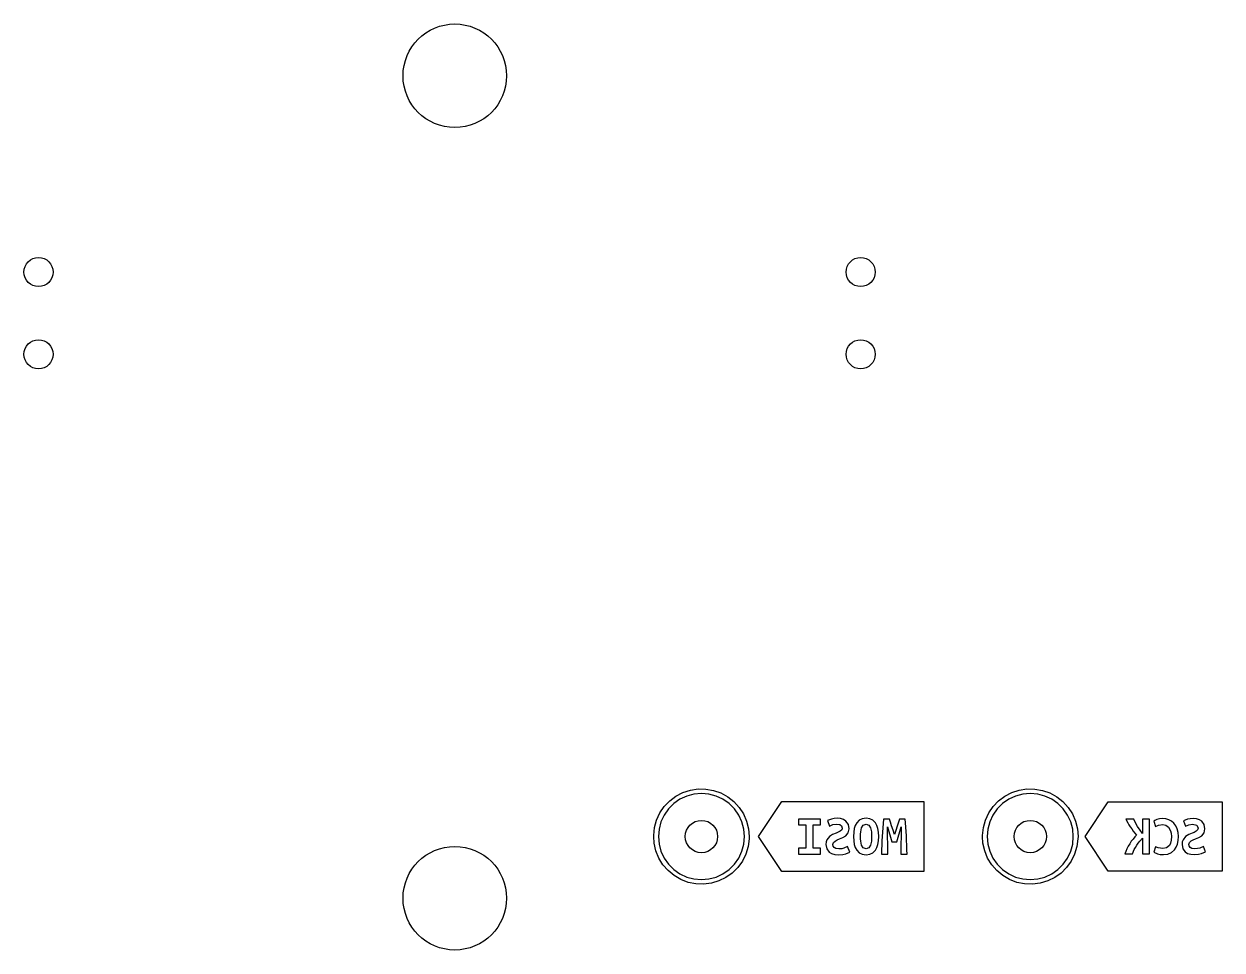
# Model space of a CAD drawing. Extents: x 15 to 417, y -138 to -107.
# Drawn here: x 75.59 to 112.61, y -137.49 to -108.89 of the extents above; entities that cross this region are included whole.
import ezdxf

# ---------------------------------------------------------------- set-up
doc = ezdxf.new("R2010")
doc.units = 0
doc.layers.add('BLACK', color=7, linetype='CONTINUOUS')

msp = doc.modelspace()

# ---------------------------------------------------------------- linework, layer by layer
at = {"layer": 'BLACK', "linetype": 'CONTINUOUS'}
for p, q in [((96.1782, -132.55), (96.4171, -132.514)), ((96.4171, -132.514), (96.6588, -132.517)), ((96.6588, -132.517), (96.8968, -132.559)), ((106.338, -132.55), (106.577, -132.514)), ((106.577, -132.514), (106.819, -132.517)), ((106.819, -132.517), (107.057, -132.559)), ((95.3737, -133.057), (95.5407, -132.882)), ((95.5407, -132.882), (95.734, -132.737)), ((95.855, -132.833), (95.6651, -132.966)), ((95.734, -132.737), (95.9484, -132.625)), ((96.0651, -132.735), (95.855, -132.833)), ((95.9484, -132.625), (96.1782, -132.55)), ((96.289, -132.675), (96.0651, -132.735)), ((96.52, -132.655), (96.289, -132.675)), ((96.751, -132.675), (96.52, -132.655)), ((96.9749, -132.735), (96.751, -132.675)), ((96.8968, -132.559), (97.1246, -132.64)), ((97.185, -132.833), (96.9749, -132.735)), ((97.1246, -132.64), (97.3363, -132.756)), ((97.3749, -132.966), (97.185, -132.833)), ((97.3363, -132.756), (97.5259, -132.906)), ((105.534, -133.057), (105.701, -132.882)), ((105.701, -132.882), (105.894, -132.737)), ((106.015, -132.833), (105.825, -132.966)), ((105.894, -132.737), (106.108, -132.625)), ((106.225, -132.735), (106.015, -132.833)), ((106.108, -132.625), (106.338, -132.55)), ((106.449, -132.675), (106.225, -132.735)), ((106.68, -132.655), (106.449, -132.675)), ((106.911, -132.675), (106.68, -132.655)), ((107.135, -132.735), (106.911, -132.675)), ((107.057, -132.559), (107.285, -132.64)), ((107.345, -132.833), (107.135, -132.735)), ((107.285, -132.64), (107.496, -132.756)), ((107.535, -132.966), (107.345, -132.833)), ((107.496, -132.756), (107.686, -132.906)), ((95.1357, -133.476), (95.2375, -133.256)), ((95.2375, -133.256), (95.3737, -133.057)), ((95.5011, -133.13), (95.3681, -133.32)), ((95.6651, -132.966), (95.5011, -133.13)), ((97.5389, -133.13), (97.3749, -132.966)), ((97.5259, -132.906), (97.6886, -133.085)), ((97.6719, -133.32), (97.5389, -133.13)), ((97.6886, -133.085), (97.8199, -133.288)), ((98.2866, -133.985), (99.0044, -132.908)), ((99.0044, -132.908), (103.389, -132.908)), ((103.389, -132.908), (103.389, -135.062)), ((105.296, -133.476), (105.397, -133.256)), ((105.397, -133.256), (105.534, -133.057)), ((105.661, -133.13), (105.528, -133.32)), ((105.825, -132.966), (105.661, -133.13)), ((107.699, -133.13), (107.535, -132.966)), ((107.686, -132.906), (107.849, -133.085)), ((107.832, -133.32), (107.699, -133.13)), ((107.849, -133.085), (107.98, -133.288)), ((108.375, -133.985), (109.087, -132.917)), ((109.087, -132.917), (112.605, -132.917)), ((112.605, -132.917), (112.605, -135.053)), ((95.0711, -133.709), (95.1357, -133.476)), ((95.2702, -133.53), (95.2101, -133.754)), ((95.3681, -133.32), (95.2702, -133.53)), ((97.7698, -133.53), (97.6719, -133.32)), ((97.8299, -133.754), (97.7698, -133.53)), ((97.8199, -133.288), (97.9163, -133.51)), ((97.9163, -133.51), (97.9752, -133.744)), ((100.203, -133.445), (99.517, -133.445)), ((99.517, -133.445), (99.517, -133.624)), ((99.517, -133.624), (99.751, -133.624)), ((99.751, -133.624), (99.751, -134.348)), ((99.9675, -134.348), (99.9675, -133.624)), ((99.9675, -133.624), (100.203, -133.624)), ((100.203, -133.624), (100.203, -133.445)), ((100.541, -133.444), (100.416, -133.494)), ((100.416, -133.494), (100.479, -133.66)), ((100.479, -133.66), (100.576, -133.618)), ((100.622, -133.427), (100.541, -133.444)), ((100.576, -133.618), (100.699, -133.601)), ((100.715, -133.421), (100.622, -133.427)), ((100.699, -133.601), (100.794, -133.615)), ((100.822, -133.43), (100.715, -133.421)), ((100.794, -133.615), (100.851, -133.656)), ((100.912, -133.459), (100.822, -133.43)), ((100.986, -133.507), (100.912, -133.459)), ((101.06, -133.609), (100.986, -133.507)), ((101.085, -133.744), (101.06, -133.609)), ((101.317, -133.563), (101.274, -133.643)), ((101.394, -133.484), (101.317, -133.563)), ((101.49, -133.437), (101.394, -133.484)), ((101.607, -133.421), (101.49, -133.437)), ((101.518, -133.637), (101.607, -133.608)), ((101.721, -133.437), (101.607, -133.421)), ((101.607, -133.608), (101.696, -133.637)), ((101.816, -133.484), (101.721, -133.437)), ((101.894, -133.563), (101.816, -133.484)), ((101.939, -133.643), (101.894, -133.563)), ((102.137, -133.585), (102.125, -133.721)), ((102.149, -133.445), (102.137, -133.585)), ((102.327, -133.445), (102.149, -133.445)), ((102.358, -133.538), (102.327, -133.445)), ((102.397, -133.658), (102.358, -133.538)), ((102.605, -133.54), (102.566, -133.664)), ((102.636, -133.445), (102.605, -133.54)), ((102.814, -133.445), (102.636, -133.445)), ((102.825, -133.564), (102.814, -133.445)), ((102.836, -133.692), (102.825, -133.564)), ((105.231, -133.709), (105.296, -133.476)), ((105.43, -133.53), (105.37, -133.754)), ((105.528, -133.32), (105.43, -133.53)), ((107.93, -133.53), (107.832, -133.32)), ((107.99, -133.754), (107.93, -133.53)), ((107.98, -133.288), (108.076, -133.51)), ((108.076, -133.51), (108.135, -133.744)), ((109.875, -133.453), (109.636, -133.453)), ((109.636, -133.453), (109.693, -133.559)), ((109.693, -133.559), (109.729, -133.62)), ((109.729, -133.62), (109.77, -133.683)), ((109.927, -133.557), (109.875, -133.453)), ((109.994, -133.672), (109.927, -133.557)), ((110.364, -133.453), (110.152, -133.453)), ((110.152, -133.453), (110.152, -133.896)), ((110.364, -134.518), (110.364, -133.453)), ((110.531, -133.486), (110.496, -133.507)), ((110.496, -133.507), (110.551, -133.675)), ((110.589, -133.46), (110.531, -133.486)), ((110.669, -133.439), (110.589, -133.46)), ((110.647, -133.631), (110.775, -133.613)), ((110.771, -133.429), (110.669, -133.439)), ((110.872, -133.439), (110.771, -133.429)), ((110.775, -133.613), (110.872, -133.631)), ((110.965, -133.466), (110.872, -133.439)), ((111.047, -133.512), (110.965, -133.466)), ((111.118, -133.575), (111.047, -133.512)), ((111.175, -133.654), (111.118, -133.575)), ((111.541, -133.452), (111.418, -133.502)), ((111.418, -133.502), (111.48, -133.665)), ((111.48, -133.665), (111.576, -133.624)), ((111.621, -133.435), (111.541, -133.452)), ((111.576, -133.624), (111.697, -133.607)), ((111.712, -133.429), (111.621, -133.435)), ((111.697, -133.607), (111.823, -133.637)), ((111.818, -133.439), (111.712, -133.429)), ((111.907, -133.467), (111.818, -133.439)), ((111.98, -133.514), (111.907, -133.467)), ((112.053, -133.614), (111.98, -133.514)), ((112.077, -133.748), (112.053, -133.614)), ((95.0454, -133.949), (95.0711, -133.709)), ((95.0475, -133.985), (95.0454, -133.949)), ((95.0594, -134.19), (95.0475, -133.985)), ((95.2101, -133.754), (95.1899, -133.985)), ((95.1899, -133.985), (95.2101, -134.216)), ((97.8501, -133.985), (97.8299, -133.754)), ((97.8299, -134.216), (97.8501, -133.985)), ((97.9752, -133.744), (97.995, -133.985)), ((97.995, -133.985), (97.9932, -134.057)), ((99.0044, -135.062), (98.2866, -133.985)), ((100.473, -133.986), (100.397, -134.084)), ((100.574, -133.923), (100.473, -133.986)), ((100.68, -133.88), (100.574, -133.923)), ((100.747, -133.854), (100.68, -133.88)), ((100.808, -133.822), (100.747, -133.854)), ((100.853, -133.78), (100.808, -133.822)), ((100.851, -133.656), (100.87, -133.725)), ((100.87, -133.725), (100.853, -133.78)), ((100.891, -134.016), (100.986, -133.959)), ((100.986, -133.959), (101.057, -133.872)), ((101.057, -133.872), (101.085, -133.744)), ((101.224, -133.854), (101.218, -133.985)), ((101.218, -133.985), (101.224, -134.116)), ((101.243, -133.74), (101.224, -133.854)), ((101.274, -133.643), (101.243, -133.74)), ((101.436, -133.985), (101.438, -133.909)), ((101.438, -134.061), (101.436, -133.985)), ((101.438, -133.909), (101.442, -133.837)), ((101.442, -133.837), (101.467, -133.718)), ((101.467, -133.718), (101.518, -133.637)), ((101.696, -133.637), (101.748, -133.719)), ((101.748, -133.719), (101.772, -133.838)), ((101.772, -133.838), (101.777, -133.909)), ((101.777, -133.909), (101.778, -133.985)), ((101.778, -133.985), (101.777, -134.061)), ((101.971, -133.74), (101.939, -133.643)), ((101.99, -133.854), (101.971, -133.74)), ((101.997, -133.985), (101.99, -133.854)), ((101.99, -134.116), (101.997, -133.985)), ((102.106, -133.988), (102.099, -134.12)), ((102.115, -133.855), (102.106, -133.988)), ((102.125, -133.721), (102.115, -133.855)), ((102.281, -134.526), (102.271, -133.686)), ((102.271, -133.686), (102.404, -134.144)), ((102.44, -133.79), (102.397, -133.658)), ((102.484, -133.924), (102.44, -133.79)), ((102.524, -133.798), (102.484, -133.924)), ((102.566, -133.664), (102.524, -133.798)), ((102.561, -134.144), (102.688, -133.686)), ((102.688, -133.686), (102.679, -134.526)), ((102.845, -133.827), (102.836, -133.692)), ((102.852, -133.966), (102.845, -133.827)), ((102.859, -134.108), (102.852, -133.966)), ((105.205, -133.949), (105.231, -133.709)), ((105.208, -133.985), (105.205, -133.949)), ((105.219, -134.19), (105.208, -133.985)), ((105.37, -133.754), (105.35, -133.985)), ((105.35, -133.985), (105.37, -134.216)), ((108.01, -133.985), (107.99, -133.754)), ((107.99, -134.216), (108.01, -133.985)), ((108.135, -133.744), (108.155, -133.985)), ((108.155, -133.985), (108.153, -134.057)), ((109.087, -135.053), (108.375, -133.985)), ((109.77, -133.683), (109.814, -133.748)), ((109.814, -133.748), (109.862, -133.815)), ((109.862, -133.815), (109.912, -133.88)), ((109.964, -133.944), (109.911, -133.999)), ((109.912, -133.88), (109.964, -133.944)), ((110.073, -133.789), (109.994, -133.672)), ((110.152, -133.896), (110.073, -133.789)), ((110.551, -133.675), (110.647, -133.631)), ((110.872, -133.631), (110.956, -133.692)), ((110.956, -133.692), (111.016, -133.804)), ((111.016, -133.804), (111.034, -133.883)), ((111.04, -133.98), (111.033, -134.092)), ((111.034, -133.883), (111.04, -133.98)), ((111.219, -133.749), (111.175, -133.654)), ((111.246, -133.86), (111.219, -133.749)), ((111.255, -133.985), (111.246, -133.86)), ((111.247, -134.111), (111.255, -133.985)), ((111.474, -133.986), (111.399, -134.082)), ((111.574, -133.924), (111.474, -133.986)), ((111.678, -133.882), (111.574, -133.924)), ((111.744, -133.856), (111.678, -133.882)), ((111.804, -133.824), (111.744, -133.856)), ((111.848, -133.783), (111.804, -133.824)), ((111.823, -133.637), (111.865, -133.729)), ((111.865, -133.729), (111.848, -133.783)), ((111.886, -134.016), (111.98, -133.959)), ((111.98, -133.959), (112.05, -133.874)), ((112.05, -133.874), (112.077, -133.748)), ((95.1125, -134.426), (95.0594, -134.19)), ((95.2101, -134.216), (95.2702, -134.44)), ((97.7698, -134.44), (97.8299, -134.216)), ((97.9617, -134.297), (97.8914, -134.528)), ((97.9932, -134.057), (97.9617, -134.297)), ((99.751, -134.348), (99.517, -134.348)), ((99.517, -134.348), (99.517, -134.526)), ((100.203, -134.348), (99.9675, -134.348)), ((100.203, -134.526), (100.203, -134.348)), ((100.375, -134.15), (100.367, -134.231)), ((100.367, -134.231), (100.392, -134.366)), ((100.397, -134.084), (100.375, -134.15)), ((100.392, -134.366), (100.466, -134.466)), ((100.582, -134.229), (100.601, -134.17)), ((100.59, -134.281), (100.582, -134.229)), ((100.619, -134.326), (100.59, -134.281)), ((100.601, -134.17), (100.65, -134.124)), ((100.676, -134.358), (100.619, -134.326)), ((100.65, -134.124), (100.717, -134.087)), ((100.766, -134.369), (100.676, -134.358)), ((100.717, -134.087), (100.79, -134.057)), ((100.853, -134.363), (100.766, -134.369)), ((100.79, -134.057), (100.891, -134.016)), ((100.925, -134.345), (100.853, -134.363)), ((101.038, -134.292), (100.925, -134.345)), ((101.101, -134.467), (101.038, -134.292)), ((101.224, -134.116), (101.243, -134.23)), ((101.243, -134.23), (101.275, -134.327)), ((101.275, -134.327), (101.319, -134.407)), ((101.442, -134.132), (101.438, -134.061)), ((101.467, -134.251), (101.442, -134.132)), ((101.519, -134.333), (101.467, -134.251)), ((101.607, -134.362), (101.519, -134.333)), ((101.696, -134.333), (101.607, -134.362)), ((101.748, -134.252), (101.696, -134.333)), ((101.772, -134.133), (101.748, -134.252)), ((101.777, -134.061), (101.772, -134.133)), ((101.896, -134.407), (101.94, -134.327)), ((101.94, -134.327), (101.972, -134.23)), ((101.972, -134.23), (101.99, -134.116)), ((102.093, -134.253), (102.088, -134.388)), ((102.099, -134.12), (102.093, -134.253)), ((102.404, -134.144), (102.561, -134.144)), ((102.865, -134.25), (102.859, -134.108)), ((102.871, -134.391), (102.865, -134.25)), ((105.272, -134.426), (105.219, -134.19)), ((105.37, -134.216), (105.43, -134.44)), ((107.93, -134.44), (107.99, -134.216)), ((108.122, -134.297), (108.051, -134.528)), ((108.153, -134.057), (108.122, -134.297)), ((109.663, -134.363), (109.628, -134.442)), ((109.705, -134.283), (109.663, -134.363)), ((109.752, -134.206), (109.705, -134.283)), ((109.802, -134.132), (109.752, -134.206)), ((109.856, -134.062), (109.802, -134.132)), ((109.911, -133.999), (109.856, -134.062)), ((109.893, -134.388), (109.93, -134.32)), ((109.93, -134.32), (109.971, -134.253)), ((109.971, -134.253), (110.015, -134.188)), ((110.015, -134.188), (110.062, -134.129)), ((110.062, -134.129), (110.152, -134.031)), ((110.152, -134.031), (110.152, -134.518)), ((110.548, -134.3), (110.494, -134.467)), ((110.634, -134.338), (110.548, -134.3)), ((110.771, -134.357), (110.634, -134.338)), ((110.894, -134.332), (110.771, -134.357)), ((110.977, -134.259), (110.894, -134.332)), ((111.012, -134.185), (110.977, -134.259)), ((111.033, -134.092), (111.012, -134.185)), ((111.136, -134.396), (111.188, -134.316)), ((111.188, -134.316), (111.225, -134.221)), ((111.225, -134.221), (111.247, -134.111)), ((111.377, -134.147), (111.37, -134.228)), ((111.37, -134.228), (111.394, -134.36)), ((111.399, -134.082), (111.377, -134.147)), ((111.394, -134.36), (111.467, -134.459)), ((111.582, -134.226), (111.601, -134.167)), ((111.589, -134.277), (111.582, -134.226)), ((111.618, -134.321), (111.589, -134.277)), ((111.601, -134.167), (111.649, -134.122)), ((111.674, -134.352), (111.618, -134.321)), ((111.649, -134.122), (111.714, -134.086)), ((111.762, -134.363), (111.674, -134.352)), ((111.714, -134.086), (111.786, -134.056)), ((111.848, -134.357), (111.762, -134.363)), ((111.786, -134.056), (111.886, -134.016)), ((111.92, -134.339), (111.848, -134.357)), ((112.031, -134.288), (111.92, -134.339)), ((112.093, -134.46), (112.031, -134.288)), ((95.2034, -134.65), (95.1125, -134.426)), ((95.3297, -134.856), (95.2034, -134.65)), ((95.2702, -134.44), (95.3681, -134.65)), ((95.3681, -134.65), (95.5011, -134.84)), ((97.5389, -134.84), (97.6719, -134.65)), ((97.6719, -134.65), (97.7698, -134.44)), ((97.8914, -134.528), (97.7843, -134.745)), ((99.517, -134.526), (100.203, -134.526)), ((100.466, -134.466), (100.543, -134.512)), ((100.543, -134.512), (100.643, -134.54)), ((100.643, -134.54), (100.766, -134.549)), ((100.766, -134.549), (100.886, -134.542)), ((100.886, -134.542), (100.98, -134.52)), ((100.98, -134.52), (101.101, -134.467)), ((101.319, -134.407), (101.396, -134.486)), ((101.396, -134.486), (101.491, -134.533)), ((101.491, -134.533), (101.606, -134.549)), ((101.606, -134.549), (101.722, -134.533)), ((101.722, -134.533), (101.819, -134.486)), ((101.819, -134.486), (101.896, -134.407)), ((102.088, -134.388), (102.084, -134.526)), ((102.084, -134.526), (102.281, -134.526)), ((102.679, -134.526), (102.877, -134.526)), ((102.877, -134.526), (102.871, -134.391)), ((105.363, -134.65), (105.272, -134.426)), ((105.49, -134.856), (105.363, -134.65)), ((105.43, -134.44), (105.528, -134.65)), ((105.528, -134.65), (105.661, -134.84)), ((107.699, -134.84), (107.832, -134.65)), ((107.832, -134.65), (107.93, -134.44)), ((108.051, -134.528), (107.944, -134.745)), ((109.628, -134.442), (109.6, -134.518)), ((109.6, -134.518), (109.839, -134.518)), ((109.839, -134.518), (109.893, -134.388)), ((110.152, -134.518), (110.364, -134.518)), ((110.494, -134.467), (110.616, -134.517)), ((110.616, -134.517), (110.698, -134.535)), ((110.698, -134.535), (110.792, -134.541)), ((110.792, -134.541), (110.93, -134.525)), ((110.93, -134.525), (111.045, -134.476)), ((111.045, -134.476), (111.136, -134.396)), ((111.467, -134.459), (111.543, -134.504)), ((111.543, -134.504), (111.642, -134.532)), ((111.642, -134.532), (111.762, -134.541)), ((111.762, -134.541), (111.881, -134.534)), ((111.881, -134.534), (111.974, -134.512)), ((111.974, -134.512), (112.093, -134.46)), ((95.488, -135.039), (95.3297, -134.856)), ((95.674, -135.193), (95.488, -135.039)), ((95.5011, -134.84), (95.6651, -135.004)), ((95.6651, -135.004), (95.855, -135.137)), ((97.185, -135.137), (97.3749, -135.004)), ((97.3749, -135.004), (97.5389, -134.84)), ((97.6433, -134.941), (97.472, -135.112)), ((97.7843, -134.745), (97.6433, -134.941)), ((103.389, -135.062), (99.0044, -135.062)), ((105.648, -135.039), (105.49, -134.856)), ((105.834, -135.193), (105.648, -135.039)), ((105.661, -134.84), (105.825, -135.004)), ((105.825, -135.004), (106.015, -135.137)), ((107.345, -135.137), (107.535, -135.004)), ((107.535, -135.004), (107.699, -134.84)), ((107.803, -134.941), (107.632, -135.112)), ((107.944, -134.745), (107.803, -134.941)), ((112.605, -135.053), (109.087, -135.053)), ((95.8827, -135.315), (95.674, -135.193)), ((95.855, -135.137), (96.0651, -135.235)), ((96.1085, -135.401), (95.8827, -135.315)), ((96.0651, -135.235), (96.289, -135.295)), ((96.3454, -135.45), (96.1085, -135.401)), ((96.289, -135.295), (96.52, -135.315)), ((96.5869, -135.458), (96.3454, -135.45)), ((96.52, -135.315), (96.751, -135.295)), ((96.8267, -135.428), (96.5869, -135.458)), ((96.751, -135.295), (96.9749, -135.235)), ((97.0582, -135.358), (96.8267, -135.428)), ((96.9749, -135.235), (97.185, -135.137)), ((97.2753, -135.252), (97.0582, -135.358)), ((97.472, -135.112), (97.2753, -135.252)), ((106.043, -135.315), (105.834, -135.193)), ((106.015, -135.137), (106.225, -135.235)), ((106.268, -135.401), (106.043, -135.315)), ((106.225, -135.235), (106.449, -135.295)), ((106.505, -135.45), (106.268, -135.401)), ((106.449, -135.295), (106.68, -135.315)), ((106.747, -135.458), (106.505, -135.45)), ((106.68, -135.315), (106.911, -135.295)), ((106.987, -135.428), (106.747, -135.458)), ((106.911, -135.295), (107.135, -135.235)), ((107.218, -135.358), (106.987, -135.428)), ((107.135, -135.235), (107.345, -135.137)), ((107.435, -135.252), (107.218, -135.358)), ((107.632, -135.112), (107.435, -135.252))]:
    msp.add_line(p, q, dxfattribs=at)
at = {"layer": 'BLACK'}
for centre, radius in [((88.9, -110.49), 1.6), ((76.039, -116.551), 0.45), ((101.439, -116.551), 0.45), ((76.039, -119.091), 0.45), ((101.439, -119.091), 0.45), ((96.52, -133.985), 0.5), ((106.68, -133.985), 0.5), ((88.9, -135.89), 1.6)]:
    msp.add_circle(centre, radius, dxfattribs=at)

doc.saveas('drawing.dxf')
